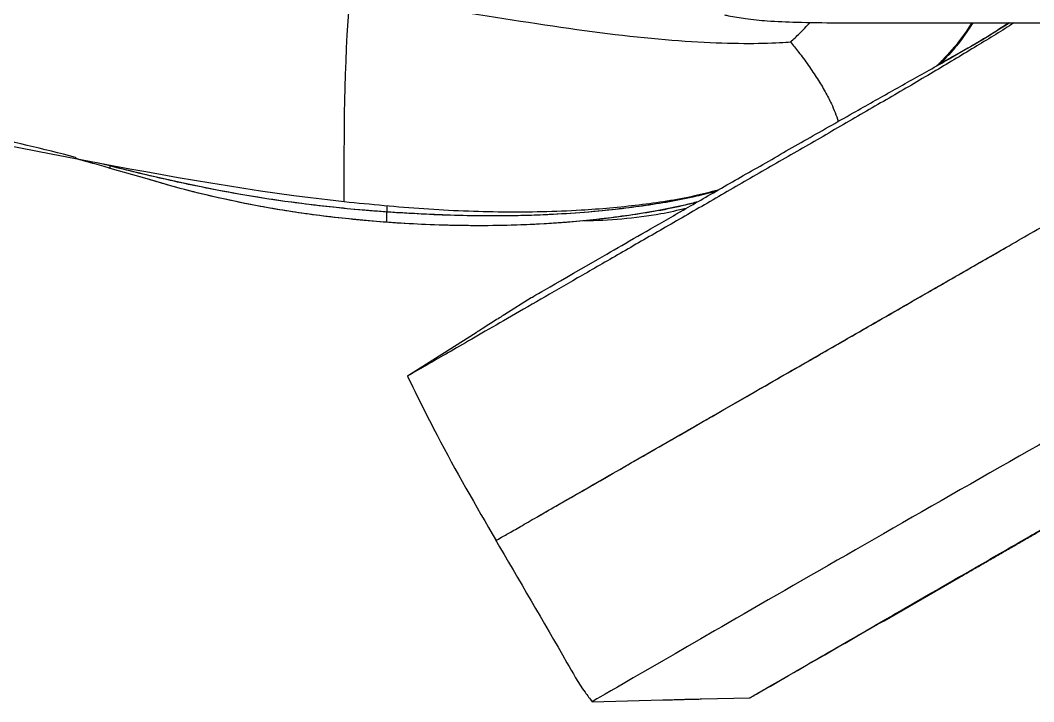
# Model space of a CAD drawing. Header units: millimetres. Extents: x 0 to 1189, y 0 to 841.
# Drawn here: x 565.5 to 638.2, y 562.4 to 611.4 of the extents above; entities that cross this region are included whole.
import ezdxf

# ---------------------------------------------------------------- set-up
doc = ezdxf.new("R2010")
doc.units = ezdxf.units.MM

msp = doc.modelspace()

# ---------------------------------------------------------------- linework, layer by layer
at = {"color": 7, "linetype": 'Continuous', "lineweight": 25}
for p, q in [((632.949, 609.09), (631.527, 608.295)), ((569.542, 601.441), (570.59, 601.162)), ((571.886, 600.941), (570.976, 601.17)), ((571.882, 600.791), (574.113, 600.15)), ((591.772, 596.891), (591.781, 597.63)), ((613.258, 597.888), (612.388, 597.387)), ((602.146, 591.476), (600.25, 590.274)), ((629.096, 590.982), (629.096, 590.982)), ((598.179, 588.96), (593.251, 585.834)), ((606.518, 562.447), (611.585, 562.576)), ((614.38, 562.646), (617.848, 562.734))]:
    msp.add_line(p, q, dxfattribs=at)
at = {"color": 8, "linetype": 'Continuous', "lineweight": 25}
msp.add_line((591.785, 598.085), (591.781, 597.63), dxfattribs=at)
at = {"color": 7, "linetype": 'Continuous', "lineweight": 25}
for points in [[(588.722, 598.358), (588.712, 603.177), (588.702, 607.997), (589.145, 613.311)], [(588.722, 598.358), (575.789, 599.789), (563.393, 602.909), (553.084, 604.44)], [(591.781, 597.63), (583.204, 598.242), (577.341, 599.578), (571.886, 600.941)], [(613.998, 598.314), (606.487, 596.519), (598.338, 596.412), (591.772, 596.891)], [(602.146, 591.476), (602.146, 591.476), (603.934, 592.509), (607.566, 594.605)], [(608.991, 579.42), (611.649, 580.949), (614.823, 582.774), (618.272, 584.757)], [(602.67, 575.786), (604.169, 576.648), (606.332, 577.891), (608.991, 579.42)]]:
    msp.add_open_spline(points, degree=3, dxfattribs=at)
for points, knots in [([(589.145, 613.311), (595.709, 612.306), (605.812, 610.458), (614.935, 609.747), (618.942, 609.736), (620.378, 609.822), (620.757, 609.855)], [0, 0, 0, 0, 0.5, 0.75, 0.875, 1, 1, 1, 1]), ([(636.794, 611.219), (636.744, 611.187), (635.846, 610.598), (633.914, 609.424), (630.986, 607.66), (627.835, 605.812), (624.554, 603.909), (621.203, 601.974), (617.857, 600.041), (614.565, 598.14), (611.37, 596.295), (608.313, 594.53), (605.436, 592.869), (602.781, 591.335), (600.391, 589.956), (598.298, 588.748), (596.529, 587.726), (595.103, 586.903), (594.06, 586.3), (593.382, 585.909), (593.295, 585.859), (593.251, 585.834)], [0, 0, 0, 0, 0.002885, 0.052109, 0.104254, 0.158229, 0.213137, 0.268374, 0.323821, 0.379609, 0.435769, 0.492248, 0.548946, 0.605752, 0.662579, 0.719365, 0.77602, 0.832447, 0.888575, 0.944396, 1, 1, 1, 1]), ([(616.028, 611.796), (616.075, 611.786), (616.166, 611.765), (616.664, 611.66), (617.634, 611.496), (619.263, 611.341), (621.456, 611.251), (624.145, 611.224), (627.377, 611.221), (631.06, 611.22), (635.263, 611.22), (640.716, 611.219), (646.363, 611.219), (650.472, 611.219), (652.089, 611.219)], [0, 0, 0, 0, 0.003972, 0.007766, 0.042259, 0.085707, 0.143685, 0.224592, 0.309178, 0.412339, 0.530685, 0.658469, 0.865569, 1, 1, 1, 1]), ([(633.781, 611.22), (633.252, 610.438), (632.504, 609.334), (631.549, 608.409), (631.27, 608.139)], [0, 0, 0, 0, 0.707903, 1, 1, 1, 1]), ([(633.804, 611.22), (633.438, 610.687), (632.689, 609.597), (631.771, 608.644), (631.303, 608.157)], [0, 0, 0, 0, 0.489235, 1, 1, 1, 1]), ([(633.804, 611.22), (633.438, 610.687), (632.696, 609.606), (631.786, 608.661), (631.325, 608.182)], [0, 0, 0, 0, 0.49343, 1, 1, 1, 1]), ([(633.847, 611.22), (633.56, 610.783), (632.865, 609.726), (631.999, 608.804), (631.492, 608.263)], [0, 0, 0, 0, 0.413868, 1, 1, 1, 1]), ([(633.853, 611.22), (633.477, 610.662), (632.779, 609.624), (631.922, 608.715), (631.527, 608.295)], [0, 0, 0, 0, 0.538625, 1, 1, 1, 1]), ([(636.475, 611.22), (635.832, 610.807), (634.435, 609.91), (632.992, 609.103), (632.213, 608.667)], [0, 0, 0, 0, 0.459735, 1, 1, 1, 1]), ([(636.454, 611.22), (635.845, 610.827), (634.492, 609.956), (633.096, 609.175), (632.329, 608.745)], [0, 0, 0, 0, 0.450112, 1, 1, 1, 1]), ([(607.566, 594.605), (608.284, 595.02), (609.737, 595.859), (612.357, 597.369), (615.247, 599.032), (618.404, 600.842), (621.777, 602.769), (625.043, 604.628), (628.104, 606.36), (630.475, 607.696), (631.863, 608.47), (632.344, 608.739)], [0, 0, 0, 0, 0.110145, 0.222748, 0.33964, 0.462034, 0.59064, 0.72557, 0.834203, 0.942497, 1, 1, 1, 1]), ([(569.432, 601.559), (564.783, 602.729), (559.029, 604.118), (552.599, 604.984), (549.957, 605.281), (548.599, 605.403), (544.435, 605.69), (538.651, 605.862), (532.801, 605.629), (528.534, 605.308), (527.134, 605.177), (524.392, 604.868), (517.67, 603.983), (511.483, 602.648), (506.534, 601.58)], [0, 0, 0, 0, 0.25, 0.3125, 0.3125, 0.375, 0.375, 0.5, 0.625, 0.625, 0.6875, 0.6875, 0.75, 1, 1, 1, 1]), ([(599.621, 574.033), (599.618, 574.031), (599.565, 574.001), (599.766, 574.117), (600.25, 574.395), (601.081, 574.873), (602.178, 575.504), (603.54, 576.287), (605.152, 577.214), (606.991, 578.271), (609.042, 579.451), (611.294, 580.746), (613.717, 582.139), (616.29, 583.618), (618.766, 585.042), (621.091, 586.379), (623.24, 587.614), (625.418, 588.867), (627.443, 590.031), (629.304, 591.101), (631.022, 592.089), (632.791, 593.106), (634.61, 594.153), (636.434, 595.201), (638.266, 596.255), (640.11, 597.315), (642.015, 598.41), (643.866, 599.474), (645.32, 600.311), (646.398, 600.931), (647.225, 601.406), (648.161, 601.944), (649.182, 602.531), (650.104, 603.061), (650.898, 603.518), (651.58, 603.91), (652.306, 604.328), (652.839, 604.634), (653.112, 604.791)], [0, 0, 0, 0, 0.00288, 0.043738, 0.085028, 0.127234, 0.16854, 0.2099, 0.251708, 0.293283, 0.334646, 0.376184, 0.417898, 0.459273, 0.500693, 0.531954, 0.56289, 0.5942, 0.625082, 0.648423, 0.672488, 0.69737, 0.723152, 0.749909, 0.775726, 0.80272, 0.830934, 0.860403, 0.886053, 0.897204, 0.90987, 0.924051, 0.94035, 0.956955, 0.96662, 0.977028, 0.988254, 1, 1, 1, 1]), ([(599.621, 574.033), (599.618, 574.031), (599.565, 574.001), (599.766, 574.117), (600.25, 574.395), (601.081, 574.873), (602.179, 575.504), (603.54, 576.287), (605.152, 577.214), (606.991, 578.271), (609.042, 579.451), (611.294, 580.746), (613.717, 582.139), (616.29, 583.618), (618.99, 585.171), (621.799, 586.786), (624.686, 588.446), (627.573, 590.106), (630.479, 591.777), (633.435, 593.477), (636.037, 594.973), (638.266, 596.255), (640.111, 597.315), (642.015, 598.41), (643.866, 599.474), (645.32, 600.311), (646.398, 600.931), (647.225, 601.406), (648.162, 601.945), (649.182, 602.531), (650.104, 603.062), (650.898, 603.518), (651.58, 603.91), (652.306, 604.328), (652.839, 604.634), (653.112, 604.791)], [0, 0, 0, 0, 0.0028857, 0.0437485, 0.0850409, 0.1272461, 0.1685566, 0.2099193, 0.251726, 0.2933064, 0.3346716, 0.3762084, 0.4179272, 0.4593048, 0.5007233, 0.5423215, 0.5838433, 0.625094, 0.6643852, 0.7058571, 0.7498966, 0.775717, 0.8027137, 0.8309283, 0.8603972, 0.886049, 0.8972012, 0.9098676, 0.9240487, 0.9403471, 0.9569543, 0.9666195, 0.9770305, 0.9882568, 1, 1, 1, 1]), ([(570.471, 601.194), (570.905, 601.075), (571.376, 600.945), (571.848, 600.81), (571.886, 600.799)], [0, 0, 0, 0, 0.919804, 1, 1, 1, 1]), ([(615.344, 599.087), (614.18, 598.819), (611.73, 598.257), (607.493, 597.694), (602.723, 597.356), (597.654, 597.324), (592.889, 597.527), (588.521, 597.882), (584.221, 598.397), (579.998, 599.093), (575.811, 599.974), (573.165, 600.626), (571.886, 600.941)], [0, 0, 0, 0, 0.08165, 0.17165, 0.291753, 0.408246, 0.517884, 0.617615, 0.707647, 0.813766, 0.910014, 1, 1, 1, 1]), ([(571.886, 600.941), (571.886, 600.926), (571.886, 600.899), (571.886, 600.862), (571.886, 600.829), (571.886, 600.808), (571.886, 600.793), (571.886, 600.803), (571.886, 600.806)], [0, 0, 0, 0, 0.22012, 0.39352, 0.567808, 0.763255, 0.949122, 1, 1, 1, 1]), ([(571.886, 600.941), (571.886, 600.926), (571.886, 600.9), (571.886, 600.862), (571.886, 600.83), (571.886, 600.806), (571.886, 600.802), (571.886, 600.801)], [0, 0, 0, 0, 0.238584, 0.426543, 0.615529, 0.827339, 1, 1, 1, 1]), ([(571.886, 600.941), (571.886, 600.926), (571.886, 600.899), (571.886, 600.862), (571.886, 600.829), (571.886, 600.808), (571.886, 600.793), (571.886, 600.804), (571.886, 600.806)], [0, 0, 0, 0, 0.218574, 0.390756, 0.563819, 0.757893, 0.942455, 1, 1, 1, 1]), ([(591.772, 596.891), (590.456, 597.003), (587.957, 597.216), (584.425, 597.716), (581.302, 598.284), (578.547, 598.903), (576.178, 599.523), (574.726, 599.965), (574.073, 600.163)], [0, 0, 0, 0, 0.2195424, 0.4169981, 0.5928258, 0.7473236, 0.8864511, 1, 1, 1, 1]), ([(614.094, 598.368), (613.797, 598.287), (612.18, 597.844), (609.168, 597.363), (604.667, 596.828), (599.788, 596.605), (594.701, 596.68), (590.018, 596.999), (585.828, 597.494), (582.175, 598.105), (579.047, 598.78), (576.6, 599.405), (575.196, 599.827), (574.656, 599.99)], [0, 0, 0, 0, 0.023115, 0.126054, 0.228764, 0.364077, 0.492885, 0.611207, 0.716863, 0.810042, 0.889634, 0.957516, 1, 1, 1, 1]), ([(615.557, 599.209), (614.997, 599.061), (613.129, 598.569), (609.836, 598.092), (605.25, 597.665), (600.092, 597.571), (594.418, 597.792), (590.624, 598.169), (588.722, 598.358)], [0, 0, 0, 0, 0.06437, 0.214628, 0.369023, 0.576334, 0.787528, 1, 1, 1, 1]), ([(615.429, 599.135), (614.95, 599.005), (613.215, 598.532), (610.146, 598.037), (605.883, 597.543), (601.27, 597.326), (596.437, 597.349), (593.298, 597.539), (591.781, 597.63)], [0, 0, 0, 0, 0.062569, 0.226658, 0.391063, 0.603597, 0.808413, 1, 1, 1, 1]), ([(613.258, 597.888), (612.659, 597.746), (611.141, 597.386), (609.589, 597.219), (608.649, 597.118)], [0, 0, 0, 0, 0.394618, 1, 1, 1, 1]), ([(608.649, 597.118), (607.743, 597.048), (606.831, 596.977), (605.921, 597.008), (605.914, 597.008)], [0, 0, 0, 0, 0.99271, 1, 1, 1, 1]), ([(661.513, 590.174), (661.362, 590.24), (661.06, 590.392), (660.422, 590.678), (659.087, 590.984), (654.46, 589.888), (635.816, 579.35), (613.209, 566.343), (606.518, 562.447), (606.518, 562.447)], [0, 0, 0, 0, 0.03125, 0.0625, 0.125, 0.25, 0.5, 0.75, 1, 1, 1, 1]), ([(618.272, 584.757), (619.973, 585.735), (621.746, 586.755), (624.467, 588.32), (625.844, 589.111), (627.466, 590.044), (628.163, 590.445), (628.629, 590.713), (628.863, 590.848), (629.095, 590.981)], [0, 0, 0, 0, 0.5, 0.5, 0.75, 0.875, 0.9375, 0.9375, 1, 1, 1, 1]), ([(600.25, 590.274), (600.231, 590.262), (600.178, 590.228), (599.997, 590.113), (599.673, 589.907), (599.367, 589.713), (599.215, 589.617)], [0, 0, 0, 0, 0.103587, 0.290865, 0.646285, 1, 1, 1, 1]), ([(599.215, 589.617), (599.062, 589.519), (598.757, 589.326), (598.435, 589.122), (598.255, 589.008), (598.2, 588.973), (598.179, 588.96)], [0, 0, 0, 0, 0.356431, 0.705806, 0.89001, 1, 1, 1, 1]), ([(593.251, 585.834), (593.95, 584.415), (595.926, 580.404), (598.169, 576.534), (599.619, 574.032)], [0, 0, 0, 0, 0.353591, 1, 1, 1, 1]), ([(617.848, 562.734), (617.848, 562.734), (619.144, 563.488), (622.256, 565.286), (623.144, 565.799), (623.373, 565.932), (623.431, 565.965), (623.445, 565.973), (623.449, 565.975), (623.45, 565.976), (623.454, 565.978), (623.47, 565.987), (623.527, 566.021), (623.761, 566.155), (624.722, 566.711), (627.366, 568.236), (631.308, 570.51), (635.201, 572.757), (637.239, 573.934), (638.278, 574.534), (638.803, 574.837), (639.066, 574.989), (639.198, 575.066), (639.264, 575.104), (639.297, 575.123), (639.314, 575.133), (639.322, 575.137), (639.325, 575.139), (639.328, 575.141), (639.329, 575.142), (644.167, 577.937), (650.759, 581.752), (655.868, 583.846), (656.992, 584.214), (657.263, 584.296), (657.33, 584.315), (657.347, 584.32), (657.351, 584.321), (657.353, 584.322), (657.357, 584.323), (657.375, 584.328), (657.442, 584.348), (657.706, 584.422), (658.721, 584.68), (662.151, 585.086), (663.384, 583.662), (664.023, 582.804)], [0, 0, 0, 0, 0.25, 0.3125, 0.328125, 0.332031, 0.333008, 0.333252, 0.333313, 0.333313, 0.333374, 0.333496, 0.333984, 0.335938, 0.34375, 0.375, 0.4375, 0.46875, 0.484375, 0.492188, 0.496094, 0.498047, 0.499023, 0.499512, 0.499756, 0.499878, 0.499939, 0.499969, 0.499969, 0.5, 0.5, 0.75, 0.8125, 0.828125, 0.832031, 0.833008, 0.833252, 0.833313, 0.833313, 0.833374, 0.833496, 0.833984, 0.835938, 0.84375, 0.875, 1, 1, 1, 1]), ([(617.848, 562.734), (620.449, 564.231), (625.477, 567.122), (630.797, 570.186), (633.806, 571.92), (634.677, 572.422), (635.541, 572.92), (636.396, 573.414), (637.243, 573.903), (638.045, 574.366), (639.3, 575.09), (641.422, 576.316), (644.288, 577.955), (647.245, 579.592), (649.718, 580.894), (651.736, 581.889), (653.459, 582.67), (654.66, 583.159), (655.461, 583.45), (655.861, 583.588), (656.26, 583.718), (656.687, 583.846), (657.312, 584.015), (658.417, 584.25), (659.703, 584.343), (660.945, 584.167), (661.859, 583.869), (662.731, 583.392), (663.871, 582.483), (664.595, 581.616), (665.097, 581.017)], [0, 0, 0, 0, 0.167034, 0.322875, 0.3417, 0.360356, 0.378844, 0.397164, 0.415316, 0.433301, 0.448705, 0.496, 0.569677, 0.63247, 0.684135, 0.725208, 0.757712, 0.789423, 0.797332, 0.805189, 0.812972, 0.820731, 0.830005, 0.849048, 0.883665, 0.901171, 0.918848, 0.937102, 0.956475, 1, 1, 1, 1]), ([(599.547, 574.137), (601.275, 571.183), (603.421, 567.514), (605.668, 563.558), (606.345, 562.673), (606.518, 562.447)], [0, 0, 0, 0, 0.754674, 0.937257, 1, 1, 1, 1]), ([(611.585, 562.576), (611.622, 562.577), (611.71, 562.579), (611.973, 562.587), (612.404, 562.6), (612.889, 562.614), (613.275, 562.623), (613.649, 562.631), (613.994, 562.638), (614.256, 562.644), (614.343, 562.646), (614.38, 562.647)], [0, 0, 0, 0, 0.065165, 0.154562, 0.3272038, 0.5003541, 0.5875886, 0.6748171, 0.8461649, 0.9355283, 1, 1, 1, 1])]:
    msp.add_open_spline(points, degree=3, knots=knots, dxfattribs=at)
at = {"color": 8, "linetype": 'Continuous', "lineweight": 25}
for points, knots in [([(620.757, 609.855), (620.977, 610.052), (621.472, 610.495), (621.927, 610.981), (622.18, 611.251)], [0, 0, 0, 0, 0.443293, 1, 1, 1, 1]), ([(620.757, 609.855), (620.951, 609.612), (621.392, 609.06), (622.041, 608.175), (622.684, 607.221), (623.238, 606.297), (623.782, 605.274), (624.039, 604.565), (624.192, 604.142)], [0, 0, 0, 0, 0.1348501, 0.3066402, 0.4785624, 0.6398671, 0.7851214, 1, 1, 1, 1]), ([(569.432, 601.559), (569.429, 601.55), (569.425, 601.533), (569.495, 601.487), (569.786, 601.39), (570.157, 601.28), (570.469, 601.196), (570.572, 601.168)], [0, 0, 0, 0, 0.221636, 0.443227, 0.681666, 0.895446, 1, 1, 1, 1])]:
    msp.add_open_spline(points, degree=3, knots=knots, dxfattribs=at)

doc.saveas('drawing.dxf')
